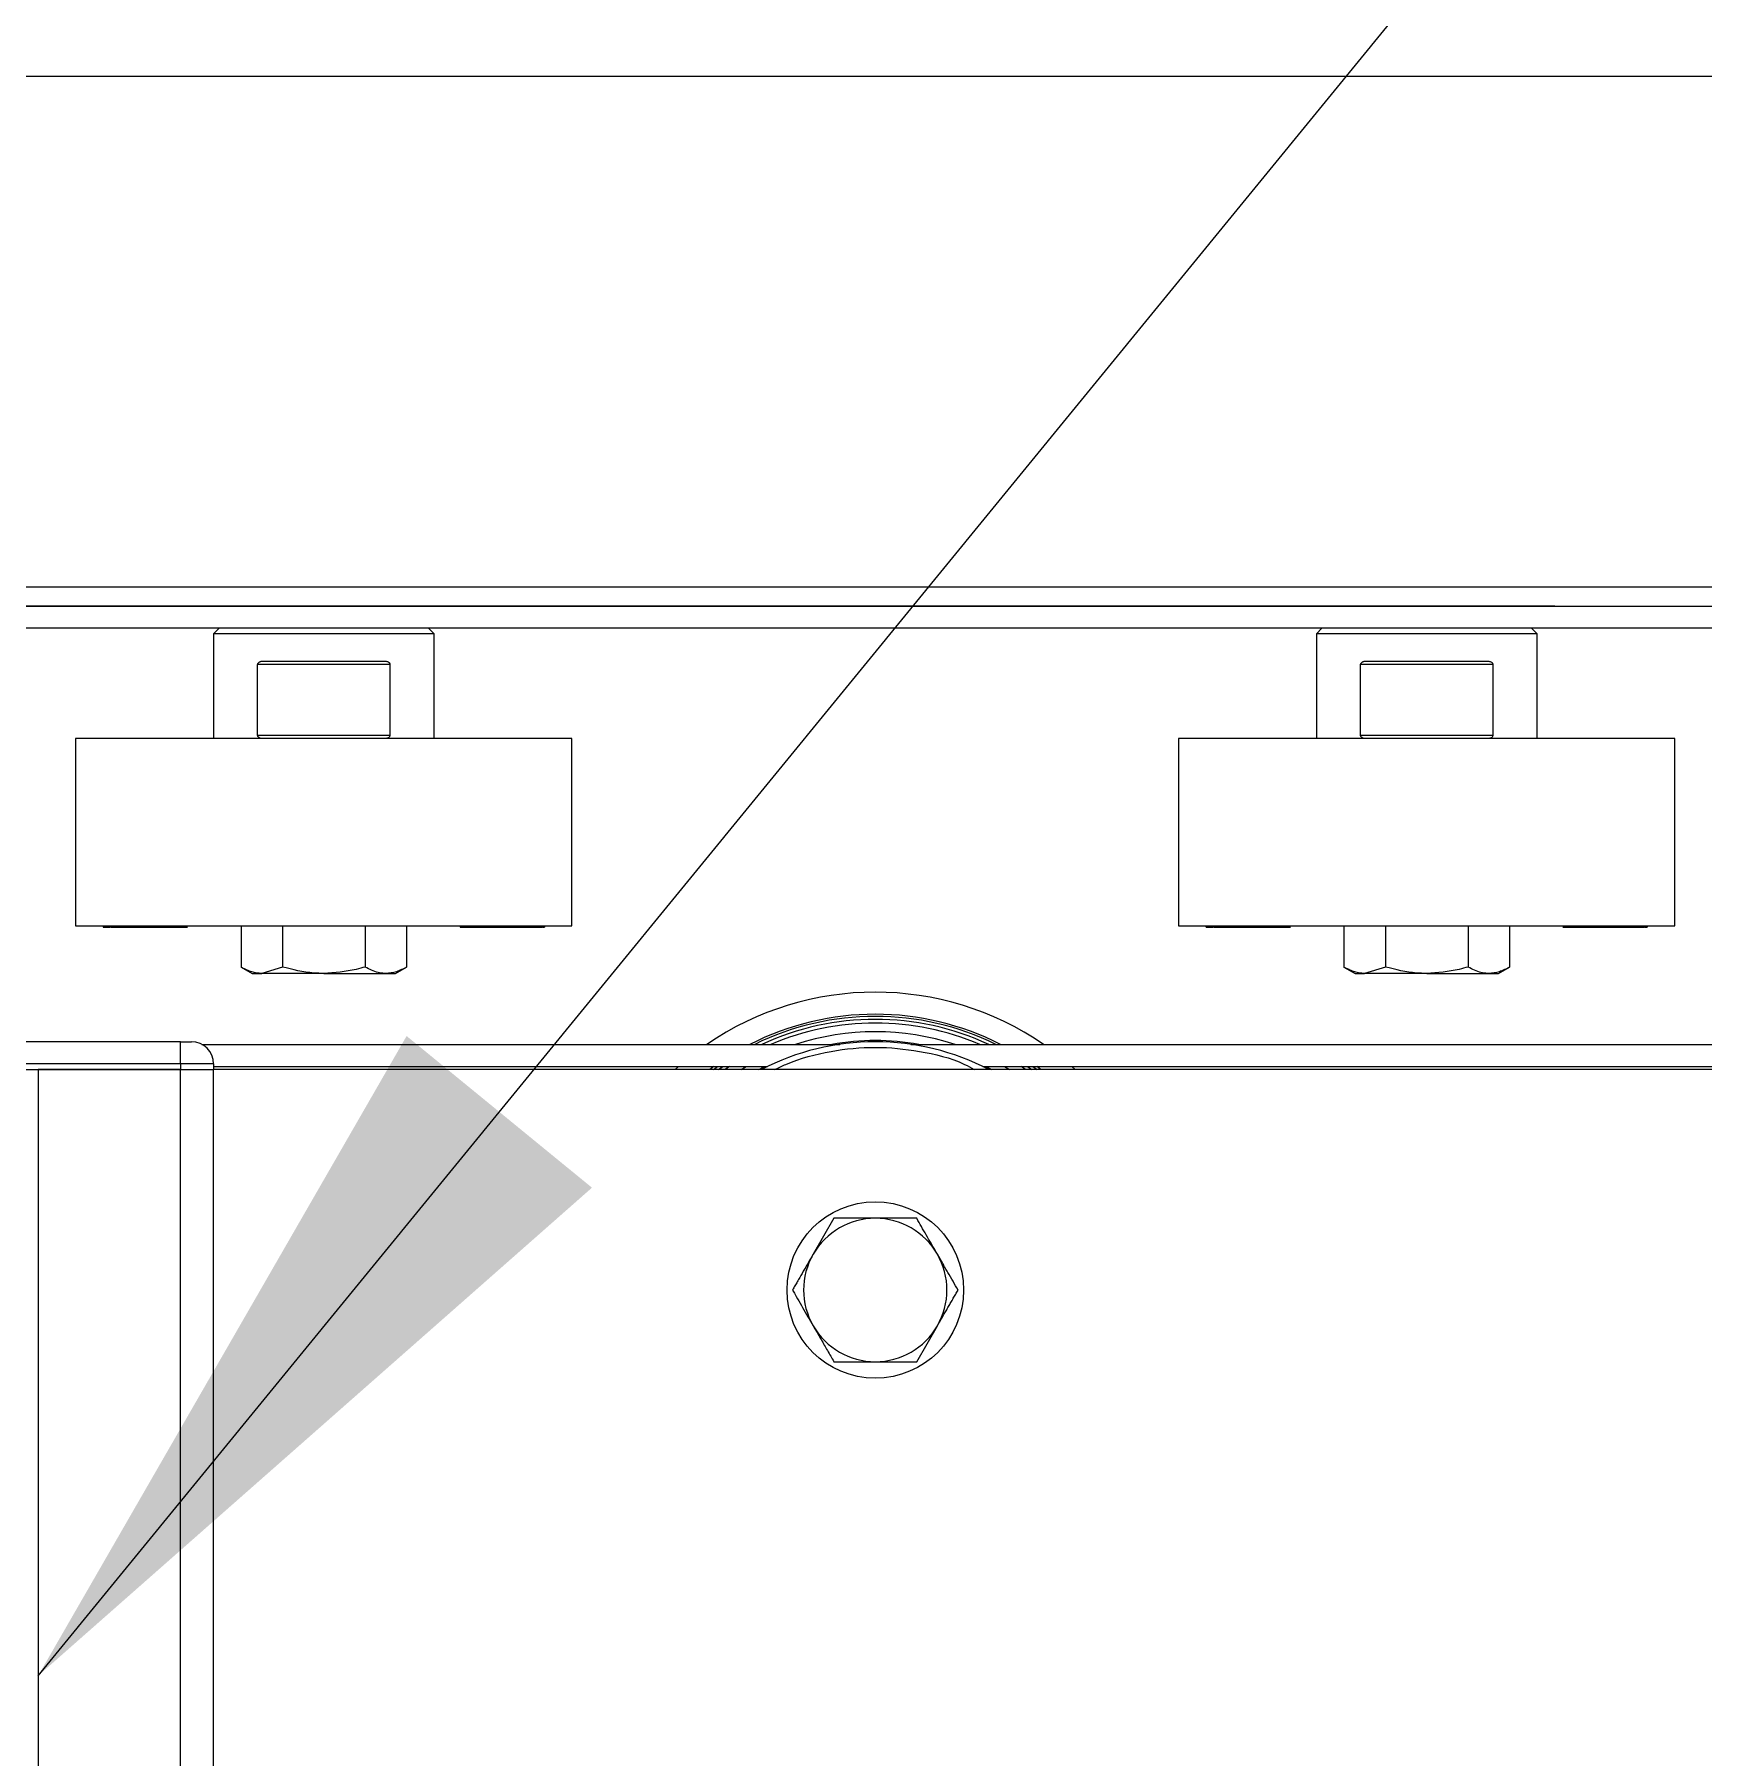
# Model space of a CAD drawing. Header units: millimetres. Extents: x 15 to 415, y 5 to 292.
# Drawn here: x 88.1 to 95.66, y 119.97 to 127.78 of the extents above; entities that cross this region are included whole.
import ezdxf

# ---------------------------------------------------------------- set-up
doc = ezdxf.new("R2010")
doc.units = ezdxf.units.MM
doc.linetypes.add('CENTERX2', pattern=[20.32, 12.7, -2.54, 2.54, -2.54])
doc.dimstyles.new('SLDDIMSTYLE1', dxfattribs={"dimtxt": 0.18, "dimasz": 3.302, "dimexe": 0, "dimexo": 0.0625, "dimgap": 0, "dimtad": 0, "dimtih": 1, "dimtoh": 1, "dimdec": 0, "dimrnd": 1e-09, "dimzin": 0, "dimdsep": 46, "dimtxsty": 'Standard', "dimsah": 1, "dimcen": 0.09, "dimadec": 0, "dimazin": 0, "dimtfac": 3.302, "dimtdec": 0, "dimtofl": 0, "dimtmove": 0, "dimatfit": 3, "dimfxl": 0, "dimfrac": 2, "dimtolj": 1, "dimtzin": 0, "dimarcsym": 0})

msp = doc.modelspace()

# ---------------------------------------------------------------- linework, layer by layer
at = {"color": 7, "linetype": 'Continuous', "lineweight": 25}
for p, q in [((114.90737, 127.58944), (78.90737, 127.58944)), ((114.90737, 125.08944), (78.90737, 125.08944)), ((88.93237, 125.08944), (88.90737, 125.06444)), ((88.90737, 125.06444), (88.90737, 124.58944)), ((89.40737, 125.06444), (88.90737, 125.06444)), ((89.90737, 125.06444), (89.40737, 125.06444)), ((89.90737, 125.06444), (89.88237, 125.08944)), ((89.90737, 124.58944), (89.90737, 125.06444)), ((93.93237, 125.08944), (93.90737, 125.06444)), ((93.90737, 125.06444), (93.90737, 124.58944)), ((94.40737, 125.06444), (93.90737, 125.06444)), ((94.90737, 125.06444), (94.40737, 125.06444)), ((94.90737, 125.06444), (94.88237, 125.08944)), ((94.90737, 124.58944), (94.90737, 125.06444)), ((89.10737, 124.60444), (89.10737, 124.92444)), ((89.70737, 124.92444), (89.10737, 124.92444)), ((89.12848, 124.93944), (89.68625, 124.93944)), ((89.70737, 124.92444), (89.70737, 124.60444)), ((94.10737, 124.60444), (94.10737, 124.92444)), ((94.70737, 124.92444), (94.10737, 124.92444)), ((94.12848, 124.93944), (94.68625, 124.93944)), ((94.70737, 124.92444), (94.70737, 124.60444)), ((88.28237, 124.58944), (88.28237, 123.73944)), ((89.6002, 124.58944), (88.28237, 124.58944)), ((89.10737, 124.60444), (89.70737, 124.60444)), ((90.53237, 124.58944), (89.6002, 124.58944)), ((90.53237, 123.73944), (90.53237, 124.58944)), ((93.28237, 124.58944), (93.28237, 123.73944)), ((94.6002, 124.58944), (93.28237, 124.58944)), ((94.10737, 124.60444), (94.70737, 124.60444)), ((95.53237, 124.58944), (94.6002, 124.58944)), ((95.53237, 123.73944), (95.53237, 124.58944)), ((88.28237, 123.73944), (89.6002, 123.73944)), ((88.40758, 123.73944), (88.40758, 123.73444)), ((88.40801, 123.73444), (88.40801, 123.73944)), ((88.40801, 123.73444), (88.40872, 123.73444)), ((88.40918, 123.73944), (88.40918, 123.73444)), ((88.4107, 123.73444), (88.4107, 123.73944)), ((88.41693, 123.73444), (88.43462, 123.73444)), ((88.44106, 123.73444), (88.442, 123.73444)), ((88.442, 123.73444), (88.442, 123.73944)), ((88.442, 123.73444), (88.45236, 123.73444)), ((88.45236, 123.73444), (88.45236, 123.73944)), ((88.45236, 123.73444), (88.47266, 123.73444)), ((88.47266, 123.73444), (88.47266, 123.73944)), ((88.47266, 123.73444), (88.48854, 123.73444)), ((88.48857, 123.73444), (88.48857, 123.73944)), ((88.48857, 123.73444), (88.48974, 123.73444)), ((88.48974, 123.73944), (88.48974, 123.73444)), ((88.48974, 123.73444), (88.49985, 123.73444)), ((88.49985, 123.73444), (88.49985, 123.73944)), ((88.51868, 123.73444), (88.51868, 123.73944)), ((88.51868, 123.73444), (88.52386, 123.73444)), ((88.52386, 123.73444), (88.52386, 123.73944)), ((88.52386, 123.73444), (88.53686, 123.73444)), ((88.53891, 123.73444), (88.53891, 123.73944)), ((88.53891, 123.73444), (88.54579, 123.73444)), ((88.54579, 123.73444), (88.54579, 123.73944)), ((88.54579, 123.73444), (88.54771, 123.73444)), ((88.55975, 123.73444), (88.55975, 123.73944)), ((88.55975, 123.73444), (88.56661, 123.73444)), ((88.56661, 123.73444), (88.56661, 123.73944)), ((88.58043, 123.73444), (88.58043, 123.73944)), ((88.58043, 123.73444), (88.58302, 123.73444)), ((88.58343, 123.73444), (88.58343, 123.73944)), ((88.58343, 123.73444), (88.60729, 123.73444)), ((88.60729, 123.73444), (88.60729, 123.73944)), ((88.60936, 123.73944), (88.60936, 123.73444)), ((88.62928, 123.73444), (88.62928, 123.73944)), ((88.63209, 123.73444), (88.63209, 123.73944)), ((88.63209, 123.73444), (88.63473, 123.73444)), ((88.64054, 123.73444), (88.64054, 123.73944)), ((88.64054, 123.73444), (88.65669, 123.73444)), ((88.65669, 123.73444), (88.65669, 123.73944)), ((88.67848, 123.73444), (88.67848, 123.73944)), ((88.68132, 123.73444), (88.68132, 123.73944)), ((88.68132, 123.73444), (88.68276, 123.73444)), ((88.68276, 123.73444), (88.68276, 123.73944)), ((88.68276, 123.73444), (88.69587, 123.73444)), ((88.69587, 123.73444), (88.69587, 123.73944)), ((88.69587, 123.73444), (88.71271, 123.73444)), ((88.71271, 123.73444), (88.71271, 123.73944)), ((88.71271, 123.73444), (88.72573, 123.73444)), ((88.72573, 123.73444), (88.72573, 123.73944)), ((88.72573, 123.73444), (88.78292, 123.73444)), ((88.78292, 123.73444), (88.78292, 123.73944)), ((88.78533, 123.73444), (88.78533, 123.73944)), ((89.03209, 123.73944), (89.03209, 123.55347)), ((89.21973, 123.73944), (89.21973, 123.55347)), ((89.595, 123.73944), (89.595, 123.55347)), ((89.6002, 123.73944), (90.53237, 123.73944)), ((89.78264, 123.73944), (89.78264, 123.55347)), ((90.02761, 123.73444), (90.02761, 123.73944)), ((90.03, 123.73444), (90.03, 123.73944)), ((90.03, 123.73444), (90.06065, 123.73444)), ((90.06065, 123.73944), (90.06065, 123.73444)), ((90.06065, 123.73444), (90.07382, 123.73444)), ((90.07382, 123.73444), (90.07382, 123.73944)), ((90.08413, 123.73444), (90.08413, 123.73944)), ((90.08992, 123.73444), (90.08992, 123.73944)), ((90.08992, 123.73444), (90.10156, 123.73444)), ((90.10156, 123.73444), (90.10156, 123.73944)), ((90.10156, 123.73444), (90.11635, 123.73444)), ((90.11635, 123.73444), (90.11635, 123.73944)), ((90.11635, 123.73444), (90.128, 123.73444)), ((90.128, 123.73944), (90.128, 123.73444)), ((90.128, 123.73444), (90.14168, 123.73444)), ((90.14587, 123.73444), (90.14587, 123.73944)), ((90.14587, 123.73444), (90.16031, 123.73444)), ((90.16031, 123.73444), (90.16031, 123.73944)), ((90.17571, 123.73444), (90.17571, 123.73944)), ((90.17571, 123.73444), (90.18465, 123.73444)), ((90.18465, 123.73444), (90.18465, 123.73944)), ((90.18465, 123.73444), (90.19327, 123.73444)), ((90.19327, 123.73444), (90.19327, 123.73944)), ((90.19327, 123.73444), (90.20222, 123.73444)), ((90.20222, 123.73444), (90.20222, 123.73944)), ((90.20222, 123.73444), (90.21086, 123.73444)), ((90.21086, 123.73444), (90.21086, 123.73944)), ((90.21086, 123.73444), (90.21978, 123.73444)), ((90.21978, 123.73444), (90.21978, 123.73944)), ((90.21978, 123.73444), (90.22927, 123.73444)), ((90.22927, 123.73444), (90.22927, 123.73944)), ((90.22927, 123.73444), (90.23689, 123.73444)), ((90.23689, 123.73444), (90.23689, 123.73944)), ((90.23689, 123.73444), (90.24032, 123.73444)), ((90.24032, 123.73444), (90.24032, 123.73944)), ((90.24032, 123.73444), (90.24628, 123.73444)), ((90.26174, 123.73444), (90.26174, 123.73944)), ((90.28058, 123.73444), (90.28658, 123.73444)), ((90.28898, 123.73944), (90.28898, 123.73444)), ((90.28908, 123.73444), (90.28908, 123.73944)), ((90.28908, 123.73444), (90.32815, 123.73444)), ((90.32815, 123.73444), (90.32815, 123.73944)), ((90.33893, 123.73944), (90.33893, 123.73444)), ((90.33893, 123.73444), (90.36562, 123.73444)), ((90.36562, 123.73444), (90.36562, 123.73944)), ((90.36687, 123.73444), (90.37695, 123.73444)), ((90.37695, 123.73444), (90.37695, 123.73944)), ((90.37695, 123.73444), (90.38741, 123.73444)), ((90.38741, 123.73444), (90.38741, 123.73944)), ((90.39057, 123.73444), (90.39502, 123.73444)), ((90.39502, 123.73944), (90.39502, 123.73444)), ((90.3978, 123.73444), (90.3978, 123.73944)), ((90.39803, 123.73444), (90.4, 123.73444)), ((90.4, 123.73944), (90.4, 123.73444)), ((90.4021, 123.73444), (90.4021, 123.73944)), ((90.40302, 123.73444), (90.40716, 123.73444)), ((90.40716, 123.73944), (90.40716, 123.73444)), ((93.28237, 123.73944), (94.6002, 123.73944)), ((93.40758, 123.73944), (93.40758, 123.73444)), ((93.40801, 123.73444), (93.40801, 123.73944)), ((93.40801, 123.73444), (93.40872, 123.73444)), ((93.40918, 123.73944), (93.40918, 123.73444)), ((93.4107, 123.73444), (93.4107, 123.73944)), ((93.41693, 123.73444), (93.43462, 123.73444)), ((93.44106, 123.73444), (93.442, 123.73444)), ((93.442, 123.73444), (93.442, 123.73944)), ((93.442, 123.73444), (93.45236, 123.73444)), ((93.45236, 123.73444), (93.45236, 123.73944)), ((93.45236, 123.73444), (93.47266, 123.73444)), ((93.47266, 123.73444), (93.47266, 123.73944)), ((93.47266, 123.73444), (93.48851, 123.73444)), ((93.48857, 123.73444), (93.48857, 123.73944)), ((93.48857, 123.73444), (93.48974, 123.73444)), ((93.48974, 123.73944), (93.48974, 123.73444)), ((93.48974, 123.73444), (93.49985, 123.73444)), ((93.49985, 123.73444), (93.49985, 123.73944)), ((93.51868, 123.73444), (93.51868, 123.73944)), ((93.51868, 123.73444), (93.52386, 123.73444)), ((93.52386, 123.73444), (93.52386, 123.73944)), ((93.52386, 123.73444), (93.53686, 123.73444)), ((93.53891, 123.73444), (93.53891, 123.73944)), ((93.53891, 123.73444), (93.54579, 123.73444)), ((93.54579, 123.73444), (93.54579, 123.73944)), ((93.54579, 123.73444), (93.54771, 123.73444)), ((93.55975, 123.73444), (93.55975, 123.73944)), ((93.55975, 123.73444), (93.56661, 123.73444)), ((93.56661, 123.73444), (93.56661, 123.73944)), ((93.58043, 123.73444), (93.58043, 123.73944)), ((93.58043, 123.73444), (93.58302, 123.73444)), ((93.58343, 123.73444), (93.58343, 123.73944)), ((93.58343, 123.73444), (93.60729, 123.73444)), ((93.60729, 123.73444), (93.60729, 123.73944)), ((93.60936, 123.73944), (93.60936, 123.73444)), ((93.62928, 123.73444), (93.62928, 123.73944)), ((93.63209, 123.73444), (93.63209, 123.73944)), ((93.63209, 123.73444), (93.63473, 123.73444)), ((93.64054, 123.73444), (93.64054, 123.73944)), ((93.64054, 123.73444), (93.65669, 123.73444)), ((93.65669, 123.73444), (93.65669, 123.73944)), ((93.67848, 123.73444), (93.67848, 123.73944)), ((93.68132, 123.73444), (93.68132, 123.73944)), ((93.68132, 123.73444), (93.68276, 123.73444)), ((93.68276, 123.73444), (93.68276, 123.73944)), ((93.68276, 123.73444), (93.69587, 123.73444)), ((93.69587, 123.73444), (93.69587, 123.73944)), ((93.69587, 123.73444), (93.71271, 123.73444)), ((93.71271, 123.73444), (93.71271, 123.73944)), ((93.71271, 123.73444), (93.72573, 123.73444)), ((93.72573, 123.73444), (93.72573, 123.73944)), ((93.72573, 123.73444), (93.78292, 123.73444)), ((93.78292, 123.73444), (93.78292, 123.73944)), ((93.78533, 123.73444), (93.78533, 123.73944)), ((94.03209, 123.73944), (94.03209, 123.55347)), ((94.21973, 123.73944), (94.21973, 123.55347)), ((94.595, 123.73944), (94.595, 123.55347)), ((94.6002, 123.73944), (95.53237, 123.73944)), ((94.78264, 123.73944), (94.78264, 123.55347)), ((95.02761, 123.73444), (95.02761, 123.73944)), ((95.03, 123.73444), (95.03, 123.73944)), ((95.03, 123.73444), (95.06065, 123.73444)), ((95.06065, 123.73944), (95.06065, 123.73444)), ((95.06065, 123.73444), (95.07382, 123.73444)), ((95.07382, 123.73444), (95.07382, 123.73944)), ((95.08413, 123.73444), (95.08413, 123.73944)), ((95.08992, 123.73444), (95.08992, 123.73944)), ((95.08992, 123.73444), (95.10156, 123.73444)), ((95.10156, 123.73444), (95.10156, 123.73944)), ((95.10156, 123.73444), (95.11635, 123.73444)), ((95.11635, 123.73444), (95.11635, 123.73944)), ((95.11635, 123.73444), (95.128, 123.73444)), ((95.128, 123.73944), (95.128, 123.73444)), ((95.128, 123.73444), (95.14168, 123.73444)), ((95.14587, 123.73444), (95.14587, 123.73944)), ((95.14587, 123.73444), (95.16031, 123.73444)), ((95.16031, 123.73444), (95.16031, 123.73944)), ((95.17571, 123.73444), (95.17571, 123.73944)), ((95.17571, 123.73444), (95.18465, 123.73444)), ((95.18465, 123.73444), (95.18465, 123.73944)), ((95.18465, 123.73444), (95.19327, 123.73444)), ((95.19327, 123.73444), (95.19327, 123.73944)), ((95.19327, 123.73444), (95.20222, 123.73444)), ((95.20222, 123.73444), (95.20222, 123.73944)), ((95.20222, 123.73444), (95.21086, 123.73444)), ((95.21086, 123.73444), (95.21086, 123.73944)), ((95.21086, 123.73444), (95.21978, 123.73444)), ((95.21978, 123.73444), (95.21978, 123.73944)), ((95.21978, 123.73444), (95.22927, 123.73444)), ((95.22927, 123.73444), (95.22927, 123.73944)), ((95.22927, 123.73444), (95.23689, 123.73444)), ((95.23689, 123.73444), (95.23689, 123.73944)), ((95.23689, 123.73444), (95.24032, 123.73444)), ((95.24032, 123.73444), (95.24032, 123.73944)), ((95.24032, 123.73444), (95.24628, 123.73444)), ((95.25788, 123.73444), (95.26282, 123.73444)), ((95.26174, 123.73444), (95.26174, 123.73944)), ((95.28058, 123.73444), (95.28658, 123.73444)), ((95.28898, 123.73944), (95.28898, 123.73444)), ((95.28908, 123.73444), (95.28908, 123.73944)), ((95.28908, 123.73444), (95.32815, 123.73444)), ((95.32815, 123.73444), (95.32815, 123.73944)), ((95.33893, 123.73944), (95.33893, 123.73444)), ((95.33893, 123.73444), (95.36562, 123.73444)), ((95.36562, 123.73444), (95.36562, 123.73944)), ((95.36687, 123.73444), (95.37695, 123.73444)), ((95.37695, 123.73444), (95.37695, 123.73944)), ((95.37695, 123.73444), (95.38741, 123.73444)), ((95.38741, 123.73444), (95.38741, 123.73944)), ((95.39057, 123.73444), (95.39502, 123.73444)), ((95.39502, 123.73944), (95.39502, 123.73444)), ((95.3978, 123.73444), (95.3978, 123.73944)), ((95.39803, 123.73444), (95.4, 123.73444)), ((95.4, 123.73944), (95.4, 123.73444)), ((95.4021, 123.73444), (95.4021, 123.73944)), ((95.40302, 123.73444), (95.40716, 123.73444)), ((95.40716, 123.73944), (95.40716, 123.73444)), ((89.03209, 123.55347), (89.08237, 123.52444)), ((89.08237, 123.52444), (89.12591, 123.52444)), ((89.21973, 123.55347), (89.12591, 123.52444)), ((89.40737, 123.52444), (89.12591, 123.52444)), ((89.40737, 123.52444), (89.68882, 123.52444)), ((89.68882, 123.52444), (89.73237, 123.52444)), ((89.73237, 123.52444), (89.78264, 123.55347)), ((94.03209, 123.55347), (94.08237, 123.52444)), ((94.08237, 123.52444), (94.12591, 123.52444)), ((94.21973, 123.55347), (94.12591, 123.52444)), ((94.40737, 123.52444), (94.12591, 123.52444)), ((94.40737, 123.52444), (94.68882, 123.52444)), ((94.68882, 123.52444), (94.73237, 123.52444)), ((94.73237, 123.52444), (94.78264, 123.55347)), ((88.75737, 123.21444), (85.05737, 123.21444)), ((88.75737, 123.11444), (88.75737, 123.21444)), ((88.85393, 123.20294), (91.74692, 123.20294)), ((92.06781, 123.20294), (101.74692, 123.20294)), ((88.75737, 123.11444), (85.05737, 123.11444)), ((88.75737, 123.11444), (88.75737, 123.08944)), ((88.90737, 123.11444), (88.75737, 123.11444)), ((88.90737, 123.11444), (88.90737, 123.08944)), ((88.90737, 123.10294), (91.41906, 123.10294)), ((91.00045, 123.08944), (91.01556, 123.10294)), ((91.17571, 123.10294), (91.15737, 123.08944)), ((91.19725, 123.08944), (91.21665, 123.10294)), ((91.24637, 123.10294), (91.22612, 123.08944)), ((92.39567, 123.10294), (101.41906, 123.10294)), ((92.58861, 123.08944), (92.56836, 123.10294)), ((92.59808, 123.10294), (92.61748, 123.08944)), ((92.65737, 123.08944), (92.63902, 123.10294)), ((92.79917, 123.10294), (92.81428, 123.08944)), ((85.05737, 123.08944), (88.75737, 123.08944)), ((88.11237, 123.08944), (88.11237, 96.53944)), ((88.75737, 123.08944), (88.11237, 123.08944)), ((88.75737, 123.08944), (88.90737, 123.08944)), ((88.75737, 96.53944), (88.75737, 123.08944)), ((88.90737, 96.53944), (88.90737, 123.08944)), ((114.90737, 123.08944), (88.90737, 123.08944)), ((91.71973, 122.41444), (91.62591, 122.25194)), ((92.095, 121.76444), (92.18882, 121.92694))]:
    msp.add_line(p, q, dxfattribs=at)
at = {"color": 8, "linetype": 'Continuous', "lineweight": 25}
for p, q in [((78.90737, 125.27627), (114.90737, 125.27627)), ((91.17366, 123.08944), (91.19243, 123.10294)), ((91.29868, 123.08944), (91.32143, 123.10294)), ((91.37941, 123.08944), (91.40581, 123.10294)), ((92.40892, 123.10294), (92.43532, 123.08944)), ((92.4933, 123.10294), (92.51605, 123.08944)), ((92.62231, 123.10294), (92.64107, 123.08944))]:
    msp.add_line(p, q, dxfattribs=at)
at = {"color": 7, "linetype": 'CENTERX2'}
for p, q in [((216.90737, 125.18844), (66.90737, 125.18844)), ((66.90737, 125.18844), (216.90737, 125.18844))]:
    msp.add_line(p, q, dxfattribs=at)
at = {"color": 7, "linetype": 'Continuous', "lineweight": 25}
msp.add_circle((91.90737, 122.08944), 0.4, dxfattribs=at)
for centre, radius, start, end in [((91.90737, 122.08944), 1.35, 55.569721, 124.430279), ((91.90737, 122.08944), 1.25, 62.973947, 117.026053), ((91.90737, 122.08944), 1.22649, 65.213844, 114.786156), ((91.90737, 122.08944), 1.21, 90, 113.037645), ((91.90737, 122.08944), 1.21, 66.962355, 90), ((88.80737, 123.11444), 0.1, 0, 90), ((91.90737, 122.08944), 1.125, 90, 117.266044), ((91.90737, 122.08944), 1.125, 62.733956, 90), ((91.90737, 122.08944), 0.325, 90, 150), ((91.90737, 122.08944), 0.325, 30, 90), ((91.90737, 122.08944), 0.325, 150, 210), ((91.90737, 122.08944), 0.325, 330, 30), ((91.90737, 122.08944), 0.325, 210, 270), ((91.90737, 122.08944), 0.325, 270, 330)]:
    msp.add_arc(centre, radius, start, end, dxfattribs=at)
at = {"color": 8, "linetype": 'Continuous', "lineweight": 25}
for radius, start, end in [(1.24029, 63.866951, 116.133049), (1.17068, 72.018173, 107.981827), (1.13081, 79.961409, 100.038591)]:
    msp.add_arc((91.90737, 122.08944), radius, start, end, dxfattribs=at)
at = {"color": 7, "linetype": 'Continuous', "lineweight": 25}
for points, knots in [([(89.10737, 124.92444), (89.10749, 124.92566), (89.10772, 124.92809), (89.10966, 124.93174), (89.11251, 124.93466), (89.11605, 124.93684), (89.11979, 124.93831), (89.12396, 124.93927), (89.12697, 124.93938), (89.12848, 124.93944)], [0, 0, 0, 0, 0.1111644, 0.2215578, 0.3911796, 0.5273291, 0.6670699, 0.832159, 1, 1, 1, 1]), ([(89.68625, 124.93944), (89.68832, 124.93933), (89.69254, 124.93911), (89.69812, 124.93725), (89.70209, 124.93473), (89.70451, 124.93227), (89.70611, 124.92991), (89.70718, 124.92721), (89.70731, 124.92526), (89.70737, 124.92444)], [0, 0, 0, 0, 0.22945028, 0.46668496, 0.64308859, 0.73102505, 0.82178257, 0.92494901, 1, 1, 1, 1]), ([(94.10737, 124.92444), (94.10749, 124.92566), (94.10772, 124.92809), (94.10966, 124.93174), (94.11251, 124.93466), (94.11605, 124.93684), (94.11979, 124.93831), (94.12396, 124.93927), (94.12697, 124.93938), (94.12848, 124.93944)], [0, 0, 0, 0, 0.1111644, 0.2215578, 0.3911796, 0.5273291, 0.6670699, 0.832159, 1, 1, 1, 1]), ([(94.68625, 124.93944), (94.68832, 124.93933), (94.69254, 124.93911), (94.69812, 124.93725), (94.70209, 124.93473), (94.70451, 124.93227), (94.70611, 124.92991), (94.70718, 124.92721), (94.70731, 124.92526), (94.70737, 124.92444)], [0, 0, 0, 0, 0.22945028, 0.46668496, 0.64308859, 0.73102505, 0.82178257, 0.92494901, 1, 1, 1, 1]), ([(89.12848, 124.58944), (89.12641, 124.58956), (89.1222, 124.58978), (89.11662, 124.59164), (89.11264, 124.59416), (89.11022, 124.59662), (89.10862, 124.59898), (89.10755, 124.60168), (89.10742, 124.60362), (89.10737, 124.60444)], [0, 0, 0, 0, 0.2294503, 0.466685, 0.6430886, 0.7310251, 0.8217826, 0.924949, 1, 1, 1, 1]), ([(89.70737, 124.60444), (89.70725, 124.60323), (89.70701, 124.6008), (89.70508, 124.59714), (89.70222, 124.59423), (89.69868, 124.59205), (89.69494, 124.59058), (89.69077, 124.58962), (89.68776, 124.5895), (89.68625, 124.58944)], [0, 0, 0, 0, 0.11116437, 0.22155782, 0.39117964, 0.52732907, 0.66706995, 0.83215896, 1, 1, 1, 1]), ([(94.12848, 124.58944), (94.12641, 124.58956), (94.1222, 124.58978), (94.11662, 124.59164), (94.11264, 124.59416), (94.11022, 124.59662), (94.10862, 124.59898), (94.10755, 124.60168), (94.10742, 124.60362), (94.10737, 124.60444)], [0, 0, 0, 0, 0.2294503, 0.466685, 0.6430886, 0.7310251, 0.8217826, 0.924949, 1, 1, 1, 1]), ([(94.70737, 124.60444), (94.70725, 124.60323), (94.70701, 124.6008), (94.70508, 124.59714), (94.70222, 124.59423), (94.69868, 124.59205), (94.69494, 124.59058), (94.69077, 124.58962), (94.68776, 124.5895), (94.68625, 124.58944)], [0, 0, 0, 0, 0.11116437, 0.22155782, 0.39117964, 0.52732907, 0.66706995, 0.83215896, 1, 1, 1, 1]), ([(88.40758, 123.73444), (88.40762, 123.73444), (88.4077, 123.73444), (88.40782, 123.73444), (88.40794, 123.73444), (88.40801, 123.73444)], [0, 0, 0, 0, 0.25049932, 0.50093268, 1, 1, 1, 1]), ([(88.4107, 123.73444), (88.41403, 123.73444), (88.42068, 123.73444), (88.42943, 123.73444), (88.43486, 123.73444), (88.43697, 123.73444)], [0, 0, 0, 0, 0.3799906, 0.759627, 1, 1, 1, 1]), ([(88.44037, 123.73444), (88.44034, 123.73444), (88.44028, 123.73444), (88.44052, 123.73444), (88.44077, 123.73444), (88.44111, 123.73444), (88.44153, 123.73444), (88.44184, 123.73444), (88.442, 123.73444)], [0, 0, 0, 0, 0.2732748, 0.4210932, 0.5652183, 0.7096569, 0.8547775, 1, 1, 1, 1]), ([(88.48881, 123.73444), (88.48872, 123.73444), (88.48855, 123.73444), (88.48847, 123.73444), (88.48851, 123.73444), (88.48872, 123.73444), (88.48908, 123.73444), (88.48949, 123.73444), (88.48974, 123.73444)], [0, 0, 0, 0, 0.1521973, 0.3053807, 0.4599764, 0.6188682, 0.778979, 1, 1, 1, 1]), ([(88.49985, 123.73444), (88.50085, 123.73444), (88.50278, 123.73444), (88.50797, 123.73444), (88.51191, 123.73444), (88.51398, 123.73444), (88.51416, 123.73444)], [0, 0, 0, 0, 0.34442477, 0.66995648, 0.97202136, 1, 1, 1, 1]), ([(88.51635, 123.73444), (88.51634, 123.73444), (88.51625, 123.73444), (88.51629, 123.73444), (88.51647, 123.73444), (88.51677, 123.73444), (88.51726, 123.73444), (88.51791, 123.73444), (88.51843, 123.73444), (88.51868, 123.73444)], [0, 0, 0, 0, 0.0165306, 0.2168215, 0.3182892, 0.4861605, 0.6552294, 0.8272933, 1, 1, 1, 1]), ([(88.53675, 123.73444), (88.5368, 123.73444), (88.5369, 123.73444), (88.53827, 123.73444), (88.53891, 123.73444)], [0, 0, 0, 0, 0.5265603, 1, 1, 1, 1]), ([(88.54579, 123.73444), (88.54665, 123.73444), (88.54839, 123.73444), (88.55166, 123.73444), (88.55435, 123.73444), (88.55546, 123.73444)], [0, 0, 0, 0, 0.3686168, 0.7397263, 1, 1, 1, 1]), ([(88.55692, 123.73444), (88.55692, 123.73444), (88.5569, 123.73444), (88.55835, 123.73444), (88.55957, 123.73444), (88.55975, 123.73444)], [0, 0, 0, 0, 0.1587678, 0.8760702, 1, 1, 1, 1]), ([(88.56661, 123.73444), (88.56805, 123.73444), (88.5705, 123.73444), (88.57579, 123.73444), (88.57899, 123.73444), (88.58043, 123.73444)], [0, 0, 0, 0, 0.4395919, 0.7480478, 1, 1, 1, 1]), ([(88.60729, 123.73444), (88.60745, 123.73444), (88.60776, 123.73444), (88.60842, 123.73444), (88.60898, 123.73444), (88.60936, 123.73444)], [0, 0, 0, 0, 0.2503486, 0.5007655, 1, 1, 1, 1]), ([(88.60936, 123.73444), (88.61103, 123.73444), (88.61384, 123.73444), (88.61913, 123.73444), (88.6243, 123.73444), (88.62754, 123.73444), (88.62928, 123.73444)], [0, 0, 0, 0, 0.3185725, 0.5340537, 0.7502024, 1, 1, 1, 1]), ([(88.62928, 123.73444), (88.62953, 123.73444), (88.63003, 123.73444), (88.63094, 123.73444), (88.63163, 123.73444), (88.63209, 123.73444)], [0, 0, 0, 0, 0.2508246, 0.5019651, 1, 1, 1, 1]), ([(88.636, 123.73444), (88.63606, 123.73444), (88.6362, 123.73444), (88.6382, 123.73444), (88.63995, 123.73444), (88.64054, 123.73444)], [0, 0, 0, 0, 0.2917, 0.7625484, 1, 1, 1, 1]), ([(88.65669, 123.73444), (88.65831, 123.73444), (88.66101, 123.73444), (88.6662, 123.73444), (88.67138, 123.73444), (88.67552, 123.73444), (88.67784, 123.73444), (88.67848, 123.73444)], [0, 0, 0, 0, 0.2915622, 0.484496, 0.6781187, 0.91156, 1, 1, 1, 1]), ([(88.67848, 123.73444), (88.67872, 123.73444), (88.67921, 123.73444), (88.68017, 123.73444), (88.68086, 123.73444), (88.68132, 123.73444)], [0, 0, 0, 0, 0.2501891, 0.5004098, 1, 1, 1, 1]), ([(88.78292, 123.73444), (88.78313, 123.73444), (88.78357, 123.73444), (88.7844, 123.73444), (88.78496, 123.73444), (88.78533, 123.73444)], [0, 0, 0, 0, 0.2503693, 0.5007819, 1, 1, 1, 1]), ([(88.78533, 123.73444), (88.78714, 123.73444), (88.78952, 123.73444), (88.78962, 123.73444), (88.78964, 123.73444)], [0, 0, 0, 0, 0.7560725, 1, 1, 1, 1]), ([(90.02509, 123.73444), (90.02501, 123.73444), (90.02473, 123.73444), (90.02586, 123.73444), (90.02714, 123.73444), (90.02761, 123.73444)], [0, 0, 0, 0, 0.21314141, 0.71661351, 1, 1, 1, 1]), ([(90.02761, 123.73444), (90.02779, 123.73444), (90.02814, 123.73444), (90.02891, 123.73444), (90.02956, 123.73444), (90.03, 123.73444)], [0, 0, 0, 0, 0.250459, 0.5010127, 1, 1, 1, 1]), ([(90.0748, 123.73444), (90.075, 123.73444), (90.07667, 123.73444), (90.08, 123.73444), (90.08288, 123.73444), (90.08413, 123.73444)], [0, 0, 0, 0, 0.07067621, 0.59539733, 1, 1, 1, 1]), ([(90.08413, 123.73444), (90.08554, 123.73444), (90.08737, 123.73444), (90.08889, 123.73444), (90.08923, 123.73444)], [0, 0, 0, 0, 0.77627831, 1, 1, 1, 1]), ([(90.14289, 123.73444), (90.14293, 123.73444), (90.143, 123.73444), (90.14487, 123.73444), (90.14587, 123.73444)], [0, 0, 0, 0, 0.46669989, 1, 1, 1, 1]), ([(90.16031, 123.73444), (90.16244, 123.73444), (90.16558, 123.73444), (90.17176, 123.73444), (90.17686, 123.73444), (90.18006, 123.73444), (90.18175, 123.73444)], [0, 0, 0, 0, 0.4046167, 0.5953422, 0.786525, 1, 1, 1, 1]), ([(90.24792, 123.73444), (90.24817, 123.73444), (90.24885, 123.73444), (90.25237, 123.73444), (90.25715, 123.73444), (90.26059, 123.73444), (90.26174, 123.73444)], [0, 0, 0, 0, 0.1804436, 0.4996936, 0.8332207, 1, 1, 1, 1]), ([(90.25788, 123.73444), (90.26114, 123.73444), (90.26522, 123.73444), (90.26944, 123.73444), (90.27029, 123.73444)], [0, 0, 0, 0, 0.7969489, 1, 1, 1, 1]), ([(90.26174, 123.73444), (90.26246, 123.73444), (90.26389, 123.73444), (90.26612, 123.73444), (90.26842, 123.73444), (90.27059, 123.73444), (90.27259, 123.73444), (90.27442, 123.73444), (90.27622, 123.73444), (90.27796, 123.73444), (90.27962, 123.73444), (90.2812, 123.73444), (90.28271, 123.73444), (90.28408, 123.73444), (90.28533, 123.73444), (90.28643, 123.73444), (90.28739, 123.73444), (90.28826, 123.73444), (90.28873, 123.73444), (90.28898, 123.73444)], [0, 0, 0, 0, 0.06628878, 0.13299179, 0.20156237, 0.27110744, 0.32584751, 0.38101955, 0.43752861, 0.49442981, 0.54915481, 0.60422618, 0.6605867, 0.71743599, 0.77093777, 0.82491453, 0.88036704, 0.93627695, 1, 1, 1, 1]), ([(90.27098, 123.73444), (90.27096, 123.73444), (90.27089, 123.73444), (90.27096, 123.73444), (90.27108, 123.73444), (90.27136, 123.73444), (90.2717, 123.73444), (90.27202, 123.73444), (90.27213, 123.73444)], [0, 0, 0, 0, 0.0979509, 0.2787516, 0.4603104, 0.594782, 0.8646533, 1, 1, 1, 1]), ([(90.32815, 123.73444), (90.32845, 123.73444), (90.32904, 123.73444), (90.32996, 123.73444), (90.33091, 123.73444), (90.33181, 123.73444), (90.33265, 123.73444), (90.33343, 123.73444), (90.3342, 123.73444), (90.33492, 123.73444), (90.33559, 123.73444), (90.33621, 123.73444), (90.33679, 123.73444), (90.33731, 123.73444), (90.33776, 123.73444), (90.33815, 123.73444), (90.33848, 123.73444), (90.33873, 123.73444), (90.33887, 123.73444), (90.33893, 123.73444)], [0, 0, 0, 0, 0.0690748, 0.138365, 0.2094942, 0.2818356, 0.3413406, 0.4013698, 0.4628984, 0.5249052, 0.5807287, 0.6369515, 0.6945555, 0.7526961, 0.8045616, 0.8568877, 0.9105852, 0.9646192, 1, 1, 1, 1]), ([(90.38881, 123.73444), (90.38922, 123.73444), (90.39122, 123.73444), (90.39321, 123.73444), (90.39479, 123.73444)], [0, 0, 0, 0, 0.208786, 1, 1, 1, 1]), ([(90.3978, 123.73444), (90.39757, 123.73444), (90.3971, 123.73444), (90.3964, 123.73444), (90.39571, 123.73444), (90.39525, 123.73444), (90.39502, 123.73444)], [0, 0, 0, 0, 0.2506984, 0.5012854, 0.7506427, 1, 1, 1, 1]), ([(90.4, 123.73444), (90.40018, 123.73444), (90.40053, 123.73444), (90.40121, 123.73444), (90.40174, 123.73444), (90.4021, 123.73444)], [0, 0, 0, 0, 0.2506304, 0.5012147, 1, 1, 1, 1]), ([(93.40758, 123.73444), (93.40762, 123.73444), (93.4077, 123.73444), (93.40782, 123.73444), (93.40794, 123.73444), (93.40801, 123.73444)], [0, 0, 0, 0, 0.25049932, 0.50093268, 1, 1, 1, 1]), ([(93.4107, 123.73444), (93.41403, 123.73444), (93.42068, 123.73444), (93.42943, 123.73444), (93.43486, 123.73444), (93.43697, 123.73444)], [0, 0, 0, 0, 0.3799906, 0.759627, 1, 1, 1, 1]), ([(93.44037, 123.73444), (93.44034, 123.73444), (93.44028, 123.73444), (93.44052, 123.73444), (93.44077, 123.73444), (93.44111, 123.73444), (93.44153, 123.73444), (93.44184, 123.73444), (93.442, 123.73444)], [0, 0, 0, 0, 0.2732748, 0.4210932, 0.5652183, 0.7096569, 0.8547775, 1, 1, 1, 1]), ([(93.48881, 123.73444), (93.48872, 123.73444), (93.48855, 123.73444), (93.48847, 123.73444), (93.48851, 123.73444), (93.48872, 123.73444), (93.48908, 123.73444), (93.48949, 123.73444), (93.48974, 123.73444)], [0, 0, 0, 0, 0.15219733, 0.30538071, 0.45997636, 0.61886819, 0.77897902, 1, 1, 1, 1]), ([(93.49985, 123.73444), (93.50085, 123.73444), (93.50278, 123.73444), (93.50797, 123.73444), (93.51191, 123.73444), (93.51398, 123.73444), (93.51416, 123.73444)], [0, 0, 0, 0, 0.34442477, 0.66995648, 0.97202136, 1, 1, 1, 1]), ([(93.51635, 123.73444), (93.51634, 123.73444), (93.51625, 123.73444), (93.51629, 123.73444), (93.51647, 123.73444), (93.51677, 123.73444), (93.51726, 123.73444), (93.51791, 123.73444), (93.51843, 123.73444), (93.51868, 123.73444)], [0, 0, 0, 0, 0.0165306, 0.2168215, 0.3182892, 0.4861605, 0.6552294, 0.8272933, 1, 1, 1, 1]), ([(93.53675, 123.73444), (93.5368, 123.73444), (93.5369, 123.73444), (93.53827, 123.73444), (93.53891, 123.73444)], [0, 0, 0, 0, 0.5265603, 1, 1, 1, 1]), ([(93.54579, 123.73444), (93.54665, 123.73444), (93.54839, 123.73444), (93.55166, 123.73444), (93.55435, 123.73444), (93.55546, 123.73444)], [0, 0, 0, 0, 0.3686168, 0.7397263, 1, 1, 1, 1]), ([(93.55692, 123.73444), (93.55692, 123.73444), (93.5569, 123.73444), (93.55835, 123.73444), (93.55957, 123.73444), (93.55975, 123.73444)], [0, 0, 0, 0, 0.15876781, 0.87607023, 1, 1, 1, 1]), ([(93.56661, 123.73444), (93.56805, 123.73444), (93.5705, 123.73444), (93.57579, 123.73444), (93.57899, 123.73444), (93.58043, 123.73444)], [0, 0, 0, 0, 0.4395919, 0.7480478, 1, 1, 1, 1]), ([(93.60729, 123.73444), (93.60745, 123.73444), (93.60776, 123.73444), (93.60842, 123.73444), (93.60898, 123.73444), (93.60936, 123.73444)], [0, 0, 0, 0, 0.2503486, 0.5007655, 1, 1, 1, 1]), ([(93.60936, 123.73444), (93.61103, 123.73444), (93.61384, 123.73444), (93.61913, 123.73444), (93.6243, 123.73444), (93.62754, 123.73444), (93.62928, 123.73444)], [0, 0, 0, 0, 0.3185725, 0.5340537, 0.7502024, 1, 1, 1, 1]), ([(93.62928, 123.73444), (93.62953, 123.73444), (93.63003, 123.73444), (93.63094, 123.73444), (93.63163, 123.73444), (93.63209, 123.73444)], [0, 0, 0, 0, 0.2508246, 0.5019651, 1, 1, 1, 1]), ([(93.636, 123.73444), (93.63606, 123.73444), (93.6362, 123.73444), (93.6382, 123.73444), (93.63995, 123.73444), (93.64054, 123.73444)], [0, 0, 0, 0, 0.2917, 0.7625484, 1, 1, 1, 1]), ([(93.65669, 123.73444), (93.65831, 123.73444), (93.66101, 123.73444), (93.6662, 123.73444), (93.67138, 123.73444), (93.67552, 123.73444), (93.67784, 123.73444), (93.67848, 123.73444)], [0, 0, 0, 0, 0.2915622, 0.484496, 0.6781187, 0.91156, 1, 1, 1, 1]), ([(93.67848, 123.73444), (93.67872, 123.73444), (93.67921, 123.73444), (93.68017, 123.73444), (93.68086, 123.73444), (93.68132, 123.73444)], [0, 0, 0, 0, 0.2501891, 0.5004098, 1, 1, 1, 1]), ([(93.78292, 123.73444), (93.78313, 123.73444), (93.78357, 123.73444), (93.7844, 123.73444), (93.78496, 123.73444), (93.78533, 123.73444)], [0, 0, 0, 0, 0.2503693, 0.5007819, 1, 1, 1, 1]), ([(93.78533, 123.73444), (93.78714, 123.73444), (93.78952, 123.73444), (93.78962, 123.73444), (93.78964, 123.73444)], [0, 0, 0, 0, 0.7560725, 1, 1, 1, 1]), ([(95.02509, 123.73444), (95.02501, 123.73444), (95.02473, 123.73444), (95.02586, 123.73444), (95.02714, 123.73444), (95.02761, 123.73444)], [0, 0, 0, 0, 0.21314141, 0.71661351, 1, 1, 1, 1]), ([(95.02761, 123.73444), (95.02779, 123.73444), (95.02814, 123.73444), (95.02891, 123.73444), (95.02956, 123.73444), (95.03, 123.73444)], [0, 0, 0, 0, 0.250459, 0.5010127, 1, 1, 1, 1]), ([(95.0748, 123.73444), (95.075, 123.73444), (95.07667, 123.73444), (95.08, 123.73444), (95.08288, 123.73444), (95.08413, 123.73444)], [0, 0, 0, 0, 0.07067621, 0.59539733, 1, 1, 1, 1]), ([(95.08413, 123.73444), (95.08554, 123.73444), (95.08737, 123.73444), (95.08889, 123.73444), (95.08923, 123.73444)], [0, 0, 0, 0, 0.77627831, 1, 1, 1, 1]), ([(95.14289, 123.73444), (95.14293, 123.73444), (95.143, 123.73444), (95.14487, 123.73444), (95.14587, 123.73444)], [0, 0, 0, 0, 0.46669989, 1, 1, 1, 1]), ([(95.16031, 123.73444), (95.16244, 123.73444), (95.16558, 123.73444), (95.17176, 123.73444), (95.17686, 123.73444), (95.18006, 123.73444), (95.18175, 123.73444)], [0, 0, 0, 0, 0.4046167, 0.5953422, 0.786525, 1, 1, 1, 1]), ([(95.24792, 123.73444), (95.24817, 123.73444), (95.24885, 123.73444), (95.25237, 123.73444), (95.25715, 123.73444), (95.26059, 123.73444), (95.26174, 123.73444)], [0, 0, 0, 0, 0.1804436, 0.4996936, 0.8332207, 1, 1, 1, 1]), ([(95.26174, 123.73444), (95.26246, 123.73444), (95.26389, 123.73444), (95.26612, 123.73444), (95.26842, 123.73444), (95.27059, 123.73444), (95.27259, 123.73444), (95.27442, 123.73444), (95.27622, 123.73444), (95.27796, 123.73444), (95.27962, 123.73444), (95.2812, 123.73444), (95.28271, 123.73444), (95.28408, 123.73444), (95.28533, 123.73444), (95.28643, 123.73444), (95.28739, 123.73444), (95.28826, 123.73444), (95.28873, 123.73444), (95.28898, 123.73444)], [0, 0, 0, 0, 0.06628878, 0.13299179, 0.20156237, 0.27110744, 0.32584751, 0.38101955, 0.43752861, 0.49442981, 0.54915481, 0.60422618, 0.6605867, 0.71743599, 0.77093777, 0.82491453, 0.88036704, 0.93627695, 1, 1, 1, 1]), ([(95.27098, 123.73444), (95.27096, 123.73444), (95.27089, 123.73444), (95.27096, 123.73444), (95.27108, 123.73444), (95.27136, 123.73444), (95.2717, 123.73444), (95.27202, 123.73444), (95.27213, 123.73444)], [0, 0, 0, 0, 0.0979509, 0.2787516, 0.4603104, 0.594782, 0.8646533, 1, 1, 1, 1]), ([(95.32815, 123.73444), (95.32845, 123.73444), (95.32904, 123.73444), (95.32996, 123.73444), (95.33091, 123.73444), (95.33181, 123.73444), (95.33265, 123.73444), (95.33343, 123.73444), (95.3342, 123.73444), (95.33492, 123.73444), (95.33559, 123.73444), (95.33621, 123.73444), (95.33679, 123.73444), (95.33731, 123.73444), (95.33776, 123.73444), (95.33815, 123.73444), (95.33848, 123.73444), (95.33873, 123.73444), (95.33887, 123.73444), (95.33893, 123.73444)], [0, 0, 0, 0, 0.0690748, 0.138365, 0.2094942, 0.2818356, 0.3413406, 0.4013698, 0.4628984, 0.5249052, 0.5807287, 0.6369515, 0.6945555, 0.7526961, 0.8045616, 0.8568877, 0.9105852, 0.9646192, 1, 1, 1, 1]), ([(95.38881, 123.73444), (95.38922, 123.73444), (95.39122, 123.73444), (95.39321, 123.73444), (95.39479, 123.73444)], [0, 0, 0, 0, 0.208786, 1, 1, 1, 1]), ([(95.3978, 123.73444), (95.39757, 123.73444), (95.3971, 123.73444), (95.3964, 123.73444), (95.39571, 123.73444), (95.39525, 123.73444), (95.39502, 123.73444)], [0, 0, 0, 0, 0.2506984, 0.5012854, 0.7506427, 1, 1, 1, 1]), ([(95.4, 123.73444), (95.40018, 123.73444), (95.40053, 123.73444), (95.40121, 123.73444), (95.40174, 123.73444), (95.4021, 123.73444)], [0, 0, 0, 0, 0.2506304, 0.5012147, 1, 1, 1, 1]), ([(89.12591, 123.52444), (89.12368, 123.52448), (89.11782, 123.52456), (89.1083, 123.52541), (89.09738, 123.52718), (89.08277, 123.53064), (89.0682, 123.53565), (89.05372, 123.54203), (89.04286, 123.54741), (89.03568, 123.55145), (89.03209, 123.55347)], [0, 0, 0, 0, 0.0700361, 0.184843, 0.2998166, 0.4152629, 0.6478668, 0.7650247, 0.8824731, 1, 1, 1, 1]), ([(89.40737, 123.52444), (89.39201, 123.52479), (89.32851, 123.52624), (89.26664, 123.54173), (89.21973, 123.55347)], [0, 0, 0, 0, 0.24185142, 1, 1, 1, 1]), ([(89.595, 123.55347), (89.58133, 123.54965), (89.52022, 123.53255), (89.45669, 123.52799), (89.40737, 123.52444)], [0, 0, 0, 0, 0.2237133, 1, 1, 1, 1]), ([(89.68882, 123.52444), (89.6866, 123.52448), (89.67465, 123.52465), (89.65299, 123.52809), (89.62384, 123.53792), (89.60472, 123.54823), (89.595, 123.55347)], [0, 0, 0, 0, 0.0700514, 0.3766066, 0.6830734, 1, 1, 1, 1]), ([(89.78264, 123.55347), (89.77887, 123.55135), (89.76752, 123.54498), (89.74829, 123.5361), (89.72479, 123.52839), (89.70488, 123.52486), (89.69285, 123.52455), (89.68882, 123.52444)], [0, 0, 0, 0, 0.1235975, 0.3712478, 0.6210135, 0.8733014, 1, 1, 1, 1]), ([(94.12591, 123.52444), (94.12368, 123.52448), (94.11782, 123.52456), (94.1083, 123.52541), (94.09738, 123.52718), (94.08277, 123.53064), (94.0682, 123.53565), (94.05372, 123.54203), (94.04286, 123.54741), (94.03568, 123.55145), (94.03209, 123.55347)], [0, 0, 0, 0, 0.0700361, 0.184843, 0.2998166, 0.4152629, 0.6478668, 0.7650247, 0.8824731, 1, 1, 1, 1]), ([(94.40737, 123.52444), (94.39201, 123.52479), (94.32851, 123.52624), (94.26664, 123.54173), (94.21973, 123.55347)], [0, 0, 0, 0, 0.24185142, 1, 1, 1, 1]), ([(94.595, 123.55347), (94.58133, 123.54965), (94.52022, 123.53255), (94.45669, 123.52799), (94.40737, 123.52444)], [0, 0, 0, 0, 0.2237133, 1, 1, 1, 1]), ([(94.68882, 123.52444), (94.6866, 123.52448), (94.67465, 123.52465), (94.65299, 123.52809), (94.62384, 123.53792), (94.60472, 123.54823), (94.595, 123.55347)], [0, 0, 0, 0, 0.0700514, 0.3766066, 0.6830734, 1, 1, 1, 1]), ([(94.78264, 123.55347), (94.77887, 123.55135), (94.76752, 123.54498), (94.74829, 123.5361), (94.72479, 123.52839), (94.70488, 123.52486), (94.69285, 123.52455), (94.68882, 123.52444)], [0, 0, 0, 0, 0.1235975, 0.3712478, 0.6210135, 0.8733014, 1, 1, 1, 1]), ([(88.75737, 123.21444), (88.76365, 123.21444), (88.77336, 123.21444), (88.78501, 123.21444), (88.79296, 123.21444), (88.79943, 123.21444), (88.80566, 123.21444), (88.80669, 123.21444), (88.80737, 123.21444)], [0, 0, 0, 0, 0.23944295, 0.36955024, 0.49999985, 0.63010729, 0.76055705, 1, 1, 1, 1]), ([(91.90737, 122.41444), (91.89201, 122.41444), (91.82851, 122.41444), (91.76664, 122.41444), (91.71973, 122.41444)], [0, 0, 0, 0, 0.24185142, 1, 1, 1, 1]), ([(92.095, 122.41444), (92.08133, 122.41444), (92.02022, 122.41444), (91.95669, 122.41444), (91.90737, 122.41444)], [0, 0, 0, 0, 0.2237133, 1, 1, 1, 1]), ([(92.18882, 122.25194), (92.1866, 122.2558), (92.16976, 122.28496), (92.13801, 122.33996), (92.10943, 122.38947), (92.095, 122.41444)], [0, 0, 0, 0, 0.07007691, 0.53077766, 1, 1, 1, 1]), ([(91.62591, 122.25194), (91.62368, 122.24809), (91.61782, 122.23793), (91.6083, 122.22145), (91.59738, 122.20252), (91.58277, 122.17723), (91.5682, 122.152), (91.55372, 122.1269), (91.54286, 122.1081), (91.53568, 122.09567), (91.53209, 122.08944)], [0, 0, 0, 0, 0.0700361, 0.184843, 0.2998166, 0.4152629, 0.6478668, 0.7650247, 0.8824731, 1, 1, 1, 1]), ([(92.28264, 122.08944), (92.27507, 122.10257), (92.25988, 122.12888), (92.24051, 122.16242), (92.22481, 122.18961), (92.2129, 122.21025), (92.20088, 122.23105), (92.19285, 122.24498), (92.18882, 122.25194)], [0, 0, 0, 0, 0.2473449, 0.4960122, 0.6209853, 0.7468436, 0.8733095, 1, 1, 1, 1]), ([(91.53209, 122.08944), (91.53587, 122.0829), (91.54721, 122.06325), (91.56644, 122.02995), (91.58994, 121.98924), (91.60985, 121.95475), (91.62189, 121.93391), (91.62591, 121.92694)], [0, 0, 0, 0, 0.12359753, 0.37124782, 0.62101355, 0.87330139, 1, 1, 1, 1]), ([(92.18882, 121.92694), (92.19105, 121.9308), (92.20057, 121.94728), (92.21374, 121.9701), (92.22829, 121.9953), (92.23921, 122.01422), (92.25013, 122.03313), (92.26102, 122.05198), (92.27187, 122.07078), (92.27905, 122.08322), (92.28264, 122.08944)], [0, 0, 0, 0, 0.0700368, 0.2997783, 0.4152258, 0.5314803, 0.6478632, 0.7650223, 0.8824719, 1, 1, 1, 1]), ([(91.62591, 121.92694), (91.62813, 121.92309), (91.64009, 121.90239), (91.66174, 121.86488), (91.69089, 121.81438), (91.71001, 121.78128), (91.71973, 121.76444)], [0, 0, 0, 0, 0.0700514, 0.3766066, 0.6830734, 1, 1, 1, 1]), ([(91.71973, 121.76444), (91.7429, 121.76444), (91.78945, 121.76444), (91.84489, 121.76444), (91.88435, 121.76444), (91.89969, 121.76444), (91.90737, 121.76444)], [0, 0, 0, 0, 0.3774241, 0.7583426, 0.8790734, 1, 1, 1, 1]), ([(91.90737, 121.76444), (91.95669, 121.76444), (92.02022, 121.76444), (92.08133, 121.76444), (92.095, 121.76444)], [0, 0, 0, 0, 0.7762867, 1, 1, 1, 1])]:
    msp.add_open_spline(points, degree=3, knots=knots, dxfattribs=at)
at = {"color": 8, "linetype": 'Continuous', "lineweight": 25}
msp.add_open_spline([(91.45247, 123.08944), (91.46905, 123.09724), (91.54991, 123.13527), (91.70236, 123.1759), (91.90751, 123.19628), (92.11176, 123.17482), (92.26457, 123.13887), (92.34168, 123.09728), (92.35622, 123.08944)], degree=3, knots=[0, 0, 0, 0, 0.0589076, 0.2873672, 0.5029156, 0.718464, 0.9469237, 1, 1, 1, 1], dxfattribs=at)

# ---------------------------------------------------------------- leaders
at = {"color": 7, "linetype": 'Continuous', "lineweight": 0}
msp.add_leader([(88.11237, 120.34102), (99.90848, 134.76332)], dimstyle='SLDDIMSTYLE1', dxfattribs=at)

doc.saveas('drawing.dxf')
